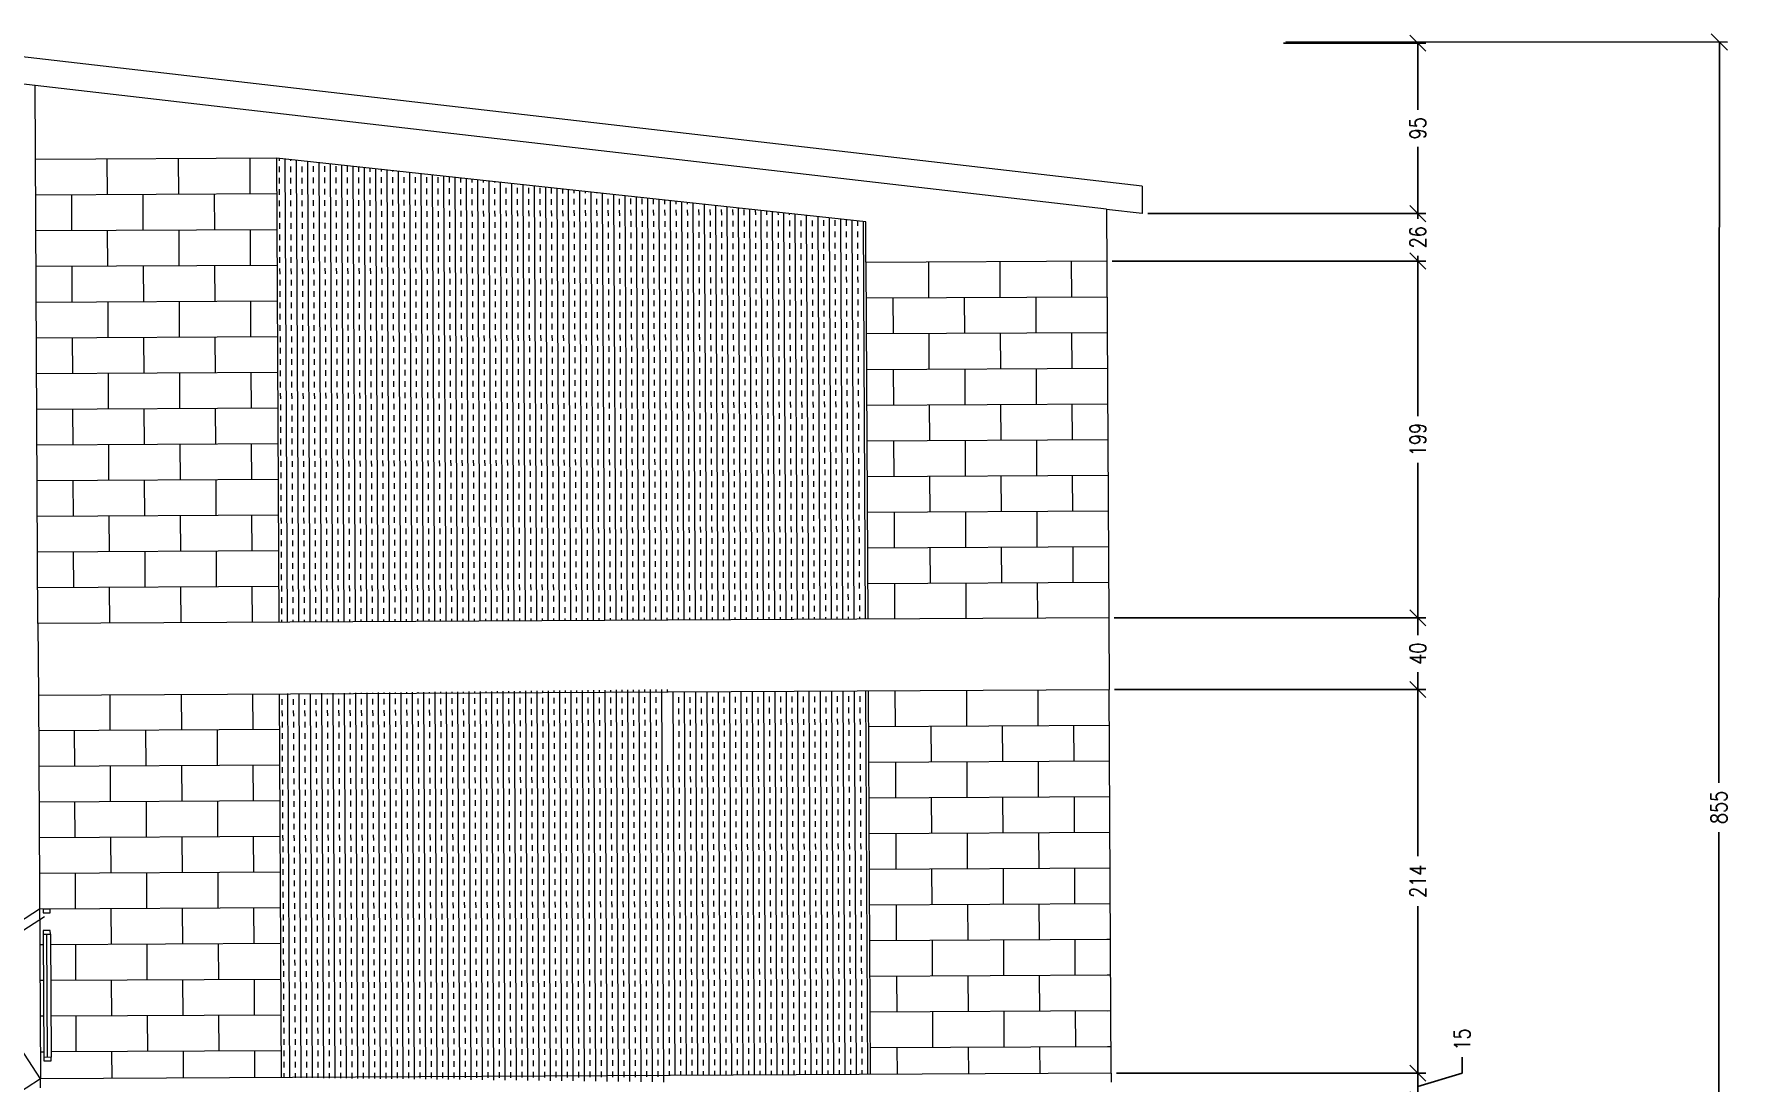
# Model space of a CAD drawing. Header units: inches. Extents: x 1.3 to 73.4, y 23.5 to 53.
# Drawn here: x 12.17 to 31.12, y 34.08 to 45.78 of the extents above; entities that cross this region are included whole.
import ezdxf

# ---------------------------------------------------------------- set-up
doc = ezdxf.new("R2010")
doc.units = ezdxf.units.IN
doc.header["$MEASUREMENT"] = 0
doc.layers.get('DEFPOINTS').update_dxf_attribs({"color": 210})
for name, color, linetype, lineweight in [('A-ELEV-MBE1', 7, 'Continuous', 35), ('A-ELEV-PATT', 8, 'Continuous', 18), ('A-SECT-MCUT', 7, 'Continuous', 35)]:
    doc.layers.add(name, color=color, linetype=linetype, lineweight=lineweight)
doc.styles.add('E-ROMANS', font='romans.shx', dxfattribs={"width": 0.8})
doc.dimstyles.new('Copy of E-0050_TICK_18', dxfattribs={"dimscale": 0.001, "dimtxt": 90, "dimasz": 90, "dimexe": 45, "dimexo": 30, "dimgap": 45, "dimtad": 0, "dimlfac": 50, "dimzin": 0, "dimdsep": 46, "dimtxsty": 'E-ROMANS', "dimblk": 'OBLIQUE', "dimblk1": 'OBLIQUE', "dimblk2": 'OBLIQUE', "dimcen": 45, "dimclrd": 256, "dimclre": 256, "dimclrt": 256, "dimadec": 0, "dimazin": 0, "dimtfac": 1, "dimtmove": 1, "dimatfit": 3, "dimldrblk": 'OPEN90', "dimfxl": 1, "dimtfill": 1, "dimtolj": 1, "dimtzin": 0, "dimarcsym": 0})

# ---------------------------------------------------------------- blocks, each defined once
blk = doc.blocks.new('_Oblique')
at = {"color": 0, "linetype": 'ByBlock', "lineweight": -2}
blk.add_line((-0.5, -0.5), (0.5, 0.5), dxfattribs=at)
blk = doc.blocks.new('*D68')
at = {"lineweight": -2, "transparency": 16777216}
for p, q in [((26.153, 45.695), (31.084, 45.693)), ((30.994, 45.693), (30.99, 37.422)), ((30.986, 28.601), (30.99, 36.872)), ((26.145, 28.603), (31.076, 28.601))]:
    blk.add_line(p, q, dxfattribs=at)
at = {"layer": 'DEFPOINTS', "color": 0, "transparency": 16777216}
for p in [(26.093, 45.695), (26.085, 28.603), (30.986, 28.601)]:
    blk.add_point(p, dxfattribs=at)
at = {"lineweight": -2, "transparency": 16777216, "xscale": 0.18, "yscale": 0.18, "zscale": 0.18}
for p, rotation in [((30.994, 45.693), 89.97429048976143), ((30.986, 28.601), 269.9742904897615)]:
    blk.add_blockref('_Oblique', p, dxfattribs=dict(at, rotation=rotation))
at = {"lineweight": 0, "transparency": 16777216, "insert": (30.99, 37.147), "char_height": 0.18, "attachment_point": 5, "rotation": 89.9743, "style": 'E-ROMANS', "bg_fill": 3, "box_fill_scale": 1.25, "bg_fill_color": 256, "bg_fill_true_color": 13158600, "bg_fill_transparency": 0}
blk.add_mtext('\\A1;855', dxfattribs=at)
blk = doc.blocks.new('_Open90')
at = {"color": 0, "linetype": 'ByBlock', "lineweight": -2}
for p, q in [((0, 0), (-1, 0)), ((-0.5, 0.5), (0, 0)), ((0, 0), (-0.5, -0.5))]:
    blk.add_line(p, q, dxfattribs=at)
blk = doc.blocks.new('*D69')
at = {"lineweight": -2, "transparency": 16777216}
for p, q in [((26.129, 45.681), (27.718, 45.681)), ((27.628, 45.681), (27.628, 44.936)), ((27.628, 43.777), (27.628, 44.523)), ((26.129, 43.777), (27.718, 43.777))]:
    blk.add_line(p, q, dxfattribs=at)
at = {"layer": 'DEFPOINTS', "color": 0, "transparency": 16777216}
for p in [(26.069, 45.681), (26.069, 43.777), (27.628, 43.777)]:
    blk.add_point(p, dxfattribs=at)
at = {"lineweight": -2, "transparency": 16777216, "xscale": 0.18, "yscale": 0.18, "zscale": 0.18}
for p, rotation in [((27.628, 45.681), 90), ((27.628, 43.777), 270)]:
    blk.add_blockref('_Oblique', p, dxfattribs=dict(at, rotation=rotation))
at = {"lineweight": 0, "transparency": 16777216, "insert": (27.628, 44.729), "char_height": 0.18, "attachment_point": 5, "rotation": 90, "style": 'E-ROMANS', "bg_fill": 3, "box_fill_scale": 1.25, "bg_fill_color": 256, "bg_fill_true_color": 13158600, "bg_fill_transparency": 0}
blk.add_mtext('\\A1;95', dxfattribs=at)
blk = doc.blocks.new('*D100')
at = {"lineweight": -2, "transparency": 16777216}
for p, q in [((27.628, 43.777), (27.628, 43.957)), ((24.611, 43.777), (27.718, 43.777)), ((27.628, 43.777), (27.628, 43.719)), ((24.215, 43.248), (27.718, 43.248)), ((27.628, 43.248), (27.628, 43.306)), ((27.628, 43.248), (27.628, 43.068))]:
    blk.add_line(p, q, dxfattribs=at)
at = {"layer": 'DEFPOINTS', "color": 0, "transparency": 16777216}
for p in [(24.551, 43.777), (24.155, 43.248), (27.628, 43.248)]:
    blk.add_point(p, dxfattribs=at)
at = {"lineweight": -2, "transparency": 16777216, "xscale": 0.18, "yscale": 0.18, "zscale": 0.18}
for p, rotation in [((27.628, 43.777), 270), ((27.628, 43.248), 90)]:
    blk.add_blockref('_Oblique', p, dxfattribs=dict(at, rotation=rotation))
at = {"lineweight": 0, "transparency": 16777216, "insert": (27.628, 43.513), "char_height": 0.18, "attachment_point": 5, "rotation": 90, "style": 'E-ROMANS', "bg_fill": 3, "box_fill_scale": 1.25, "bg_fill_color": 256, "bg_fill_true_color": 13158600, "bg_fill_transparency": 0}
blk.add_mtext('\\A1;26', dxfattribs=at)
blk = doc.blocks.new('*D101')
at = {"lineweight": -2, "transparency": 16777216}
for p, q in [((24.215, 43.248), (27.718, 43.248)), ((27.628, 43.248), (27.628, 41.517)), ((27.628, 39.263), (27.628, 40.994)), ((24.236, 39.263), (27.718, 39.263))]:
    blk.add_line(p, q, dxfattribs=at)
at = {"layer": 'DEFPOINTS', "color": 0, "transparency": 16777216}
for p in [(24.155, 43.248), (24.176, 39.263), (27.628, 39.263)]:
    blk.add_point(p, dxfattribs=at)
at = {"lineweight": -2, "transparency": 16777216, "xscale": 0.18, "yscale": 0.18, "zscale": 0.18}
for p, rotation in [((27.628, 43.248), 90), ((27.628, 39.263), 270)]:
    blk.add_blockref('_Oblique', p, dxfattribs=dict(at, rotation=rotation))
at = {"lineweight": 0, "transparency": 16777216, "insert": (27.628, 41.255), "char_height": 0.18, "attachment_point": 5, "rotation": 90, "style": 'E-ROMANS', "bg_fill": 3, "box_fill_scale": 1.25, "bg_fill_color": 256, "bg_fill_true_color": 13158600, "bg_fill_transparency": 0}
blk.add_mtext('\\A1;199', dxfattribs=at)
blk = doc.blocks.new('*D102')
at = {"lineweight": -2, "transparency": 16777216}
for p, q in [((24.236, 39.263), (27.718, 39.263)), ((27.628, 39.263), (27.628, 39.071)), ((27.628, 38.465), (27.628, 38.657)), ((24.24, 38.465), (27.718, 38.465))]:
    blk.add_line(p, q, dxfattribs=at)
at = {"layer": 'DEFPOINTS', "color": 0, "transparency": 16777216}
for p in [(24.176, 39.263), (24.18, 38.465), (27.628, 38.465)]:
    blk.add_point(p, dxfattribs=at)
at = {"lineweight": -2, "transparency": 16777216, "xscale": 0.18, "yscale": 0.18, "zscale": 0.18}
for p, rotation in [((27.628, 39.263), 90), ((27.628, 38.465), 270)]:
    blk.add_blockref('_Oblique', p, dxfattribs=dict(at, rotation=rotation))
at = {"lineweight": 0, "transparency": 16777216, "insert": (27.628, 38.864), "char_height": 0.18, "attachment_point": 5, "rotation": 90, "style": 'E-ROMANS', "bg_fill": 3, "box_fill_scale": 1.25, "bg_fill_color": 256, "bg_fill_true_color": 13158600, "bg_fill_transparency": 0}
blk.add_mtext('\\A1;40', dxfattribs=at)
blk = doc.blocks.new('*D103')
at = {"lineweight": -2, "transparency": 16777216}
for p, q in [((24.24, 38.465), (27.718, 38.465)), ((27.628, 38.465), (27.628, 36.602)), ((27.628, 34.181), (27.628, 36.045)), ((24.263, 34.181), (27.718, 34.181))]:
    blk.add_line(p, q, dxfattribs=at)
at = {"layer": 'DEFPOINTS', "color": 0, "transparency": 16777216}
for p in [(24.18, 38.465), (24.203, 34.181), (27.628, 34.181)]:
    blk.add_point(p, dxfattribs=at)
at = {"lineweight": -2, "transparency": 16777216, "xscale": 0.18, "yscale": 0.18, "zscale": 0.18}
for p, rotation in [((27.628, 38.465), 90), ((27.628, 34.181), 270)]:
    blk.add_blockref('_Oblique', p, dxfattribs=dict(at, rotation=rotation))
at = {"lineweight": 0, "transparency": 16777216, "insert": (27.628, 36.323), "char_height": 0.18, "attachment_point": 5, "rotation": 90, "style": 'E-ROMANS', "bg_fill": 3, "box_fill_scale": 1.25, "bg_fill_color": 256, "bg_fill_true_color": 13158600, "bg_fill_transparency": 0}
blk.add_mtext('\\A1;214', dxfattribs=at)
blk = doc.blocks.new('*D104')
at = {"lineweight": -2, "transparency": 16777216}
for p, q in [((28.123, 34.18), (28.123, 34.36)), ((24.263, 34.181), (27.718, 34.181)), ((27.628, 34.181), (27.628, 33.882)), ((27.628, 34.031), (28.123, 34.18)), ((24.264, 33.882), (27.718, 33.882))]:
    blk.add_line(p, q, dxfattribs=at)
at = {"layer": 'DEFPOINTS', "color": 0, "transparency": 16777216}
for p in [(24.203, 34.181), (24.204, 33.882), (27.628, 33.882)]:
    blk.add_point(p, dxfattribs=at)
at = {"lineweight": -2, "transparency": 16777216, "xscale": 0.18, "yscale": 0.18, "zscale": 0.18}
for p, rotation in [((27.628, 34.181), 90), ((27.628, 33.882), 270)]:
    blk.add_blockref('_Oblique', p, dxfattribs=dict(at, rotation=rotation))
at = {"lineweight": 0, "transparency": 16777216, "insert": (28.123, 34.556), "char_height": 0.18, "attachment_point": 5, "rotation": 90, "style": 'E-ROMANS', "bg_fill": 3, "box_fill_scale": 1.25, "bg_fill_color": 256, "bg_fill_true_color": 13158600, "bg_fill_transparency": 0}
blk.add_mtext('\\A1;15', dxfattribs=at)

msp = doc.modelspace()

# ---------------------------------------------------------------- hatches: boundary and pattern name
at = {"layer": 'A-ELEV-PATT', "lineweight": 0}
h = msp.add_hatch(dxfattribs=at)
h.set_pattern_fill('TRANS', scale=0.019928, angle=0.303195, style=0)
h.set_pattern_definition([(90.303195, (609.73871, -73.08562), (-0.126543666, -0.000669643), []), (90.303195, (609.67544, -73.08596), (-0.126543666, -0.000669643), [0.06327272, -0.06327272])])
h.paths.add_polyline_path([(21.46452, 43.23396), (21.46212, 43.68712), (14.8819, 44.39484), (14.90932, 39.21353), (21.48561, 39.24833)])
h.paths.add_polyline_path([(19.26017, 38.46544), (14.91354, 38.4164), (14.93621, 34.13185), (19.22076, 34.08125)])
h.paths.add_polyline_path([(21.48983, 38.4512), (19.19809, 38.43908), (19.22076, 34.15453), (21.5125, 34.16665)])

# ---------------------------------------------------------------- linework, layer by layer
at = {"layer": 'A-ELEV-MBE1', "color": 7, "lineweight": 0}
for p, q in [((12.21902, 39.19929), (12.18722, 45.2092)), ((12.98873, 44.38483), (12.99084, 43.98626)), ((13.78586, 44.38904), (13.78797, 43.99048)), ((14.58298, 44.39326), (14.58509, 43.9947)), ((14.8819, 44.39484), (14.90932, 39.21353)), ((21.46212, 43.68712), (14.8819, 44.39484)), ((12.59228, 43.98415), (12.59439, 43.58559)), ((13.3894, 43.98837), (13.39151, 43.58981)), ((14.18653, 43.99259), (14.18864, 43.59403)), ((24.15177, 43.82315), (24.17591, 39.26257)), ((13.79007, 43.59192), (13.79218, 43.19336)), ((14.5872, 43.59614), (14.58931, 43.19757)), ((21.46452, 43.23396), (21.46212, 43.68712)), ((12.99295, 43.5877), (12.99506, 43.18914)), ((21.46452, 43.23396), (21.48561, 39.24833)), ((22.162, 43.23765), (22.16411, 42.83909)), ((22.95913, 43.24187), (22.96124, 42.8433)), ((23.75625, 43.24608), (23.75836, 42.84752)), ((12.5965, 43.18703), (12.5986, 42.78847)), ((13.39362, 43.19125), (13.39573, 42.79268)), ((14.19075, 43.19547), (14.19286, 42.7969)), ((21.76555, 42.83698), (21.76766, 42.43841)), ((22.56267, 42.84119), (22.56478, 42.44263)), ((23.3598, 42.84541), (23.36191, 42.44685)), ((12.99717, 42.79058), (12.99928, 42.39201)), ((13.79429, 42.79479), (13.7964, 42.39623)), ((14.59142, 42.79901), (14.59353, 42.40045)), ((12.60071, 42.3899), (12.60282, 41.99134)), ((13.39784, 42.39412), (13.39995, 41.99556)), ((14.19496, 42.39834), (14.19707, 41.99978)), ((22.16622, 42.44052), (22.16833, 42.04196)), ((22.96334, 42.44474), (22.96545, 42.04618)), ((23.76047, 42.44896), (23.76258, 42.0504)), ((13.00139, 41.99345), (13.00349, 41.59489)), ((13.79851, 41.99767), (13.80062, 41.59911)), ((14.59564, 42.00189), (14.59775, 41.60332)), ((21.76977, 42.03985), (21.77187, 41.64129)), ((22.56689, 42.04407), (22.569, 41.64551)), ((23.36402, 42.04829), (23.36613, 41.64972)), ((12.60493, 41.59278), (12.60704, 41.19422)), ((13.40206, 41.597), (13.40417, 41.19843)), ((14.19918, 41.60121), (14.20129, 41.20265)), ((22.17044, 41.6434), (22.17255, 41.24483)), ((22.96756, 41.64762), (22.96967, 41.24905)), ((23.76469, 41.65183), (23.7668, 41.25327)), ((13.0056, 41.19632), (13.00771, 40.79776)), ((13.80273, 41.20054), (13.80484, 40.80198)), ((14.59985, 41.20476), (14.60196, 40.8062)), ((21.77398, 41.24273), (21.77609, 40.84416)), ((22.57111, 41.24694), (22.57322, 40.84838)), ((23.36823, 41.25116), (23.37034, 40.8526)), ((12.60915, 40.79565), (12.61126, 40.39709)), ((13.40628, 40.79987), (13.40838, 40.40131)), ((14.2034, 40.80409), (14.20551, 40.40553)), ((22.17466, 40.84627), (22.17676, 40.44771)), ((22.97178, 40.85049), (22.97389, 40.45193)), ((23.76891, 40.85471), (23.77102, 40.45615)), ((13.00982, 40.3992), (13.01193, 40.00064)), ((13.80695, 40.40342), (13.80906, 40.00485)), ((14.60407, 40.40764), (14.60618, 40.00907)), ((21.7782, 40.4456), (21.78031, 40.04704)), ((22.57533, 40.44982), (22.57744, 40.05126)), ((23.37245, 40.45404), (23.37456, 40.05547)), ((12.61337, 39.99853), (12.61548, 39.59996)), ((13.41049, 40.00275), (13.4126, 39.60418)), ((14.20762, 40.00696), (14.20973, 39.6084)), ((22.17887, 40.04915), (22.18098, 39.65058)), ((22.976, 40.05336), (22.97811, 39.6548)), ((23.77312, 40.05758), (23.77523, 39.65902)), ((14.60829, 39.61051), (14.6104, 39.21195)), ((21.78242, 39.64847), (21.78453, 39.24991)), ((22.57955, 39.65269), (22.58165, 39.25413)), ((23.37667, 39.65691), (23.37878, 39.25835)), ((13.01404, 39.60207), (13.01615, 39.20351)), ((13.81117, 39.60629), (13.81327, 39.20773)), ((24.17591, 39.26257), (12.21902, 39.19929)), ((24.17591, 39.26257), (24.18012, 38.46544)), ((12.21902, 39.19929), (12.22324, 38.40217)), ((12.22324, 38.40217), (24.18012, 38.46544)), ((12.22324, 38.40217), (12.24591, 34.11762)), ((13.02037, 38.40639), (13.02248, 38.00782)), ((13.81749, 38.4106), (13.8196, 38.01204)), ((14.61462, 38.41482), (14.61673, 38.01626)), ((14.91354, 38.4164), (14.93621, 34.13185)), ((14.91354, 38.4164), (14.93621, 34.13185)), ((21.48983, 38.4512), (21.5125, 34.16665)), ((21.78875, 38.45279), (21.79086, 38.05422)), ((22.58587, 38.457), (22.58798, 38.05844)), ((23.383, 38.46122), (23.38511, 38.06266)), ((24.2028, 34.18089), (24.18012, 38.46544)), ((12.62391, 38.00571), (12.62602, 37.60715)), ((13.42104, 38.00993), (13.42315, 37.61137)), ((14.21816, 38.01415), (14.22027, 37.61559)), ((22.18942, 38.05633), (22.19153, 37.65777)), ((22.98654, 38.06055), (22.98865, 37.66199)), ((23.78367, 38.06477), (23.78578, 37.66621)), ((13.02459, 37.60926), (13.02669, 37.2107)), ((13.82171, 37.61348), (13.82382, 37.21492)), ((14.61884, 37.6177), (14.62095, 37.21913)), ((21.79297, 37.65566), (21.79507, 37.2571)), ((22.59009, 37.65988), (22.5922, 37.26132)), ((23.38722, 37.6641), (23.38933, 37.26553)), ((12.62813, 37.20859), (12.63024, 36.81003)), ((13.42526, 37.21281), (13.42737, 36.81424)), ((14.22238, 37.21702), (14.22449, 36.81846)), ((22.19364, 37.25921), (22.19575, 36.86064)), ((22.99076, 37.26343), (22.99287, 36.86486)), ((23.78789, 37.26764), (23.79, 36.86908)), ((13.0288, 36.81213), (13.03091, 36.41357)), ((13.82593, 36.81635), (13.82804, 36.41779)), ((14.62305, 36.82057), (14.62516, 36.42201)), ((21.79718, 36.85854), (21.79929, 36.45997)), ((22.59431, 36.86275), (22.59642, 36.46419)), ((23.39143, 36.86697), (23.39354, 36.46841)), ((12.63235, 36.41146), (12.63446, 36.0129)), ((13.42948, 36.41568), (13.43158, 36.01712)), ((14.2266, 36.4199), (14.22871, 36.02134)), ((22.19786, 36.46208), (22.19996, 36.06352)), ((22.99498, 36.4663), (22.99709, 36.06774)), ((23.79211, 36.47052), (23.79422, 36.07196)), ((12.2359, 36.01079), (4.45064, 30.94756)), ((13.03302, 36.01501), (13.03513, 35.61645)), ((13.83015, 36.01923), (13.83226, 35.62066)), ((14.62727, 36.02345), (14.62938, 35.62488)), ((21.8014, 36.06141), (21.80351, 35.66285)), ((22.59853, 36.06563), (22.60064, 35.66707)), ((23.39565, 36.06985), (23.39776, 35.67128)), ((12.29022, 35.92726), (11.432, 35.3691)), ((22.20207, 35.66496), (22.20418, 35.26639)), ((22.9992, 35.66917), (23.00131, 35.27061)), ((23.79632, 35.67339), (23.79843, 35.27483)), ((12.63657, 35.61434), (12.63868, 35.21577)), ((13.43369, 35.61856), (13.4358, 35.21999)), ((14.23082, 35.62277), (14.23293, 35.22421)), ((21.80562, 35.26428), (21.80773, 34.86572)), ((22.60275, 35.2685), (22.60485, 34.86994)), ((23.39987, 35.27272), (23.40198, 34.87416)), ((13.03724, 35.21788), (13.03935, 34.81932)), ((13.83437, 35.2221), (13.83647, 34.82354)), ((14.63149, 35.22632), (14.6336, 34.82776)), ((23.00342, 34.87205), (23.00553, 34.47349)), ((23.80054, 34.87627), (23.80265, 34.4777)), ((12.64079, 34.81721), (12.6429, 34.41865)), ((13.43791, 34.82143), (13.44002, 34.42287)), ((14.23504, 34.82565), (14.23715, 34.42709)), ((22.20629, 34.86783), (22.2084, 34.46927)), ((13.04146, 34.42076), (13.04304, 34.12184)), ((13.83858, 34.42498), (13.84017, 34.12605)), ((14.63571, 34.42919), (14.63729, 34.13027)), ((21.80984, 34.46716), (21.81142, 34.16824)), ((22.60696, 34.47138), (22.60855, 34.17245)), ((23.40409, 34.4756), (23.40567, 34.17667)), ((12.24591, 34.11762), (3.90457, 28.69273)), ((12.24644, 34.01798), (12.24591, 34.11762)), ((24.2028, 34.18089), (24.20332, 34.08125))]:
    msp.add_line(p, q, dxfattribs=at)
for points in [[(14.8819, 44.39484), (12.19161, 44.38061)], [(14.88401, 43.99628), (12.19371, 43.98205)], [(14.88612, 43.59772), (12.19582, 43.58348)], [(21.46452, 43.23396), (24.15481, 43.24819)], [(14.88823, 43.19916), (12.19793, 43.18492)], [(21.46663, 42.83539), (24.15692, 42.84963)], [(14.89034, 42.80059), (12.20004, 42.78636)], [(21.46873, 42.43683), (24.15903, 42.45107)], [(14.89245, 42.40203), (12.20215, 42.38779)], [(14.89456, 42.00347), (12.20426, 41.98923)], [(21.47084, 42.03827), (24.16114, 42.05251)], [(14.89667, 41.60491), (12.20637, 41.59067)], [(21.47295, 41.63971), (24.16325, 41.65394)], [(14.89878, 41.20634), (12.20848, 41.19211)], [(21.47506, 41.24114), (24.16536, 41.25538)], [(14.90089, 40.80778), (12.21059, 40.79354)], [(21.47717, 40.84258), (24.16747, 40.85682)], [(14.90299, 40.40922), (12.2127, 40.39498)], [(21.47928, 40.44402), (24.16958, 40.45825)], [(14.9051, 40.01065), (12.21481, 39.99642)], [(21.48139, 40.04546), (24.17169, 40.05969)], [(14.90721, 39.61209), (12.21691, 39.59786)], [(21.4835, 39.64689), (24.1738, 39.66113)], [(14.91565, 38.01784), (12.22535, 38.0036)], [(21.49193, 38.05264), (24.18223, 38.06688)], [(14.91776, 37.61928), (12.22746, 37.60504)], [(21.49404, 37.65408), (24.18434, 37.66832)], [(14.91987, 37.22072), (12.22957, 37.20648)], [(21.49615, 37.25552), (24.18645, 37.26975)], [(14.92198, 36.82215), (12.23168, 36.80792)], [(21.49826, 36.85695), (24.18856, 36.87119)], [(14.92409, 36.42359), (12.23379, 36.40935)], [(21.50037, 36.45839), (24.19067, 36.47263)], [(14.9262, 36.02503), (12.2359, 36.01079)], [(21.50248, 36.05983), (24.19278, 36.07406)], [(12.27723, 35.73201), (12.28451, 34.35697)], [(12.35694, 35.73243), (12.36422, 34.35739)], [(21.50459, 35.66127), (24.19489, 35.6755)], [(24.15503, 35.67529), (24.19489, 35.6755)], [(12.27786, 35.61244), (12.23801, 35.61223)], [(14.9283, 35.62646), (12.35757, 35.61286)], [(12.24591, 34.11762), (11.432, 35.3691)], [(21.5067, 35.2627), (24.197, 35.27694)], [(24.15714, 35.27673), (24.197, 35.27694)], [(12.27997, 35.21388), (12.24011, 35.21367)], [(14.93041, 35.2279), (12.35968, 35.2143)], [(21.50881, 34.86414), (24.19911, 34.87838)], [(24.15925, 34.87817), (24.19911, 34.87838)], [(12.28208, 34.81531), (12.24222, 34.8151)], [(14.93252, 34.82934), (12.36179, 34.81574)], [(12.28419, 34.41675), (12.24433, 34.41654)], [(14.93463, 34.43078), (12.3639, 34.41717)], [(21.51092, 34.46558), (24.20122, 34.47918)], [(24.16136, 34.4796), (24.20121, 34.47981)], [(24.2028, 34.18089), (12.24591, 34.11762)]]:
    msp.add_lwpolyline(points, dxfattribs=at)
at = {"layer": 'A-SECT-MCUT', "color": 7, "lineweight": 0}
msp.add_line((24.54897, 44.08297), (24.55059, 43.77695), dxfattribs=at)
for points in [[(24.54897, 44.08297), (10.59035, 45.69512)], [(12.18722, 45.2092), (10.59195, 45.39401)], [(24.15175, 43.82792), (12.18722, 45.2092)], [(24.55059, 43.77695), (24.15177, 43.82315)], [(12.35547, 36.01142), (12.27575, 36.011), (12.27596, 35.97115), (12.35568, 35.97157), (12.35547, 36.01142)], [(12.35673, 35.77229), (12.27702, 35.77186), (12.27723, 35.73201), (12.35694, 35.73243), (12.35673, 35.77229)], [(12.32436, 34.35718), (12.31709, 35.73222)], [(12.36422, 34.35739), (12.28451, 34.35697), (12.28472, 34.31711), (12.36443, 34.31753), (12.36422, 34.35739)]]:
    msp.add_lwpolyline(points, dxfattribs=at)

# ---------------------------------------------------------------- dimensions: what is measured, and where the dimension line sits
at = {"color": 7, "lineweight": 0}
dim = msp.add_aligned_dim(p1=(26.09274, 45.69512), p2=(26.08507, 28.60296), distance=4.9009, dimstyle='Copy of E-0050_TICK_18', override={"dimscale": 0.002, "dimdec": 0}, dxfattribs=at)
dim.commit()
dim.dimension.update_dxf_attribs({"geometry": '*D68', "text_midpoint": (30.98981, 37.14684)})

# ---------------------------------------------------------------- next in the draw order: dimensions: what is measured, and where the dimension line sits
dim = msp.add_linear_dim(base=(27.62798, 43.77695), p1=(26.06881, 45.68131), p2=(26.06881, 43.77695), angle=90, dimstyle='Copy of E-0050_TICK_18', override={"dimscale": 0.002, "dimdec": 0}, dxfattribs=at)
dim.commit()
dim.dimension.update_dxf_attribs({"geometry": '*D69', "text_midpoint": (27.62798, 44.72913)})

# ---------------------------------------------------------------- next in the draw order: dimensions: what is measured, and where the dimension line sits
dim = msp.add_linear_dim(base=(27.62798, 43.24819), p1=(24.55059, 43.77695), p2=(24.15481, 43.24819), angle=90, dimstyle='Copy of E-0050_TICK_18', override={"dimscale": 0.002, "dimdec": 0}, dxfattribs=at)
dim.commit()
dim.dimension.update_dxf_attribs({"geometry": '*D100', "text_midpoint": (27.62798, 43.51257)})

# ---------------------------------------------------------------- next in the draw order: dimensions: what is measured, and where the dimension line sits
dim = msp.add_linear_dim(base=(27.62798, 39.26257), p1=(24.15481, 43.24819), p2=(24.17591, 39.26257), angle=90, dimstyle='Copy of E-0050_TICK_18', override={"dimscale": 0.002, "dimdec": 0}, dxfattribs=at)
dim.commit()
dim.dimension.update_dxf_attribs({"geometry": '*D101', "text_midpoint": (27.62798, 41.25538)})

# ---------------------------------------------------------------- next in the draw order: dimensions: what is measured, and where the dimension line sits
dim = msp.add_linear_dim(base=(27.62798, 38.46544), p1=(24.17591, 39.26257), p2=(24.18012, 38.46544), angle=90, dimstyle='Copy of E-0050_TICK_18', override={"dimscale": 0.002, "dimdec": 0}, dxfattribs=at)
dim.commit()
dim.dimension.update_dxf_attribs({"geometry": '*D102', "text_midpoint": (27.62798, 38.864)})

# ---------------------------------------------------------------- next in the draw order: dimensions: what is measured, and where the dimension line sits
dim = msp.add_linear_dim(base=(27.62798, 34.18089), p1=(24.18012, 38.46544), p2=(24.2028, 34.18089), angle=90, dimstyle='Copy of E-0050_TICK_18', override={"dimscale": 0.002, "dimdec": 0}, dxfattribs=at)
dim.commit()
dim.dimension.update_dxf_attribs({"geometry": '*D103', "text_midpoint": (27.62798, 36.32317)})

# ---------------------------------------------------------------- next in the draw order: dimensions: what is measured, and where the dimension line sits
dim = msp.add_linear_dim(base=(27.62798, 33.88197), p1=(24.2028, 34.18089), p2=(24.20438, 33.88197), angle=90, dimstyle='Copy of E-0050_TICK_18', override={"dimscale": 0.002, "dimdec": 0}, dxfattribs=at)
dim.commit()
dim.dimension.update_dxf_attribs({"geometry": '*D104', "text_midpoint": (28.12298, 34.44993)})

doc.saveas('drawing.dxf')
